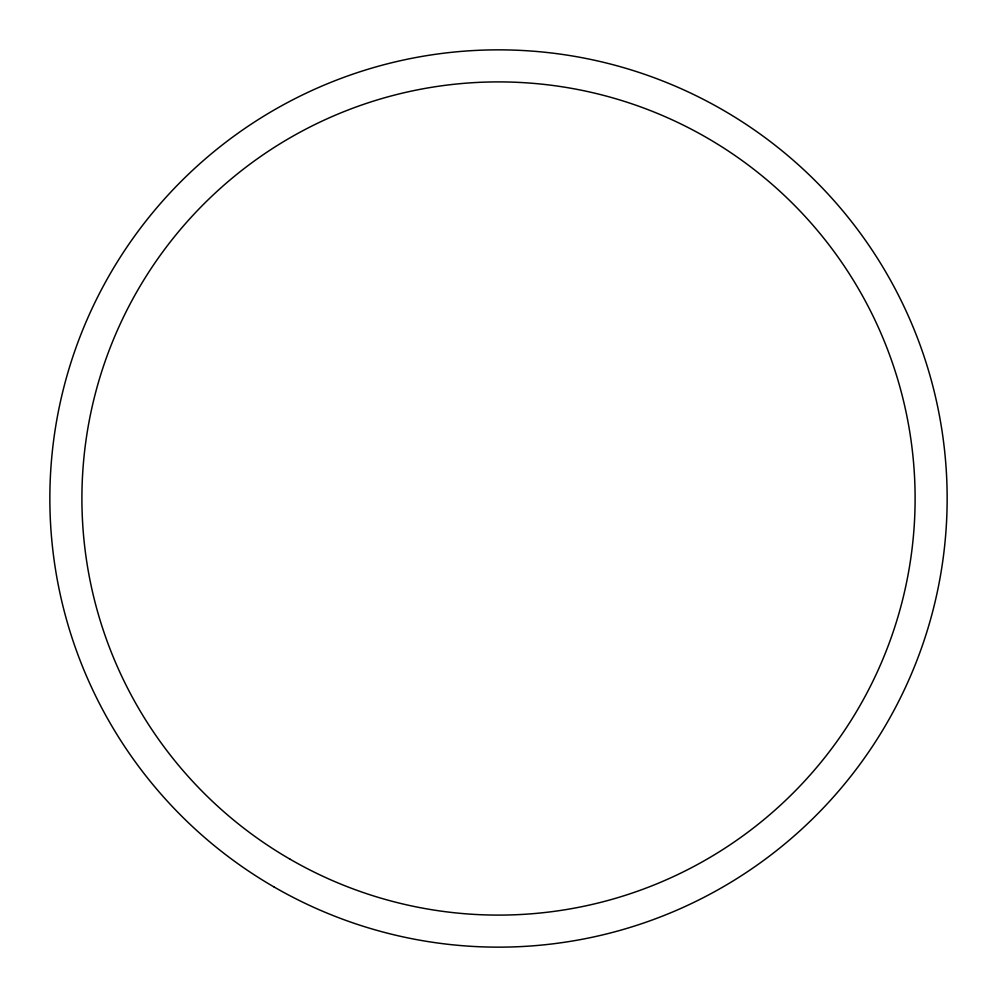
<?xml version="1.0" encoding="UTF-8"?>
<svg xmlns="http://www.w3.org/2000/svg" width="997" height="997" viewBox="0 0 997 997"><rect width="100%" height="100%" fill="white"/><g stroke="black" fill="none" stroke-linecap="round" stroke-linejoin="round"><path stroke-width="1.5" d="M274.175 887.043A448.65 448.65 0 0 0 947.15 498.5A448.65 448.65 0 0 0 274.175 109.957A448.65 448.65 0 0 0 274.175 887.043M290.202 859.289A416.609 416.609 0 0 0 915.109 498.5A416.609 416.609 0 0 0 290.202 137.711A416.609 416.609 0 0 0 290.202 859.289"/></g></svg>
